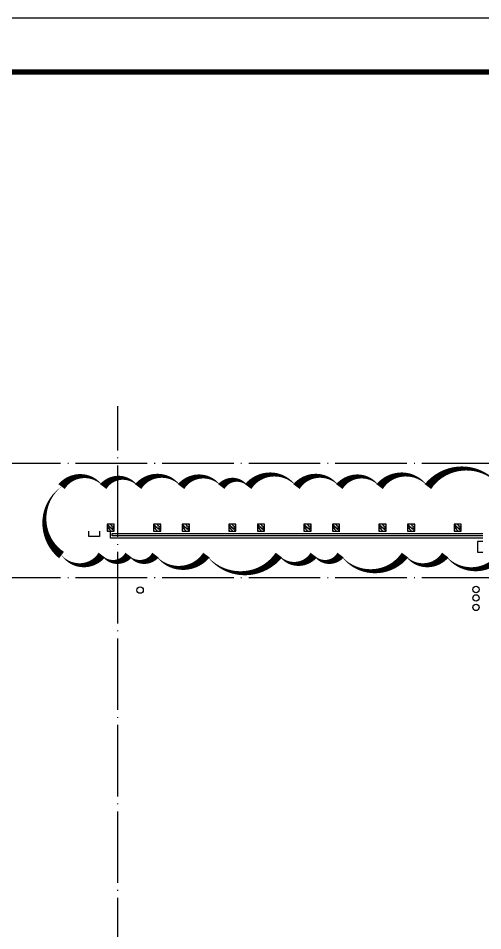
# Model space of a CAD drawing. Extents: x 6843040 to 15500510, y -6507076 to -4940511.
# Drawn here: x 8159718 to 8172700, y -5500383 to -5474851 of the extents above; entities that cross this region are included whole.
import ezdxf

# ---------------------------------------------------------------- set-up
doc = ezdxf.new("R2010")
doc.units = 0
doc.header["$LTSCALE"] = 1000
doc.header["$MEASUREMENT"] = 0
doc.linetypes.add('DOTE', pattern=[2.42, 2, -0.2, 0.02, -0.2])
for name, color, linetype in [('COLUMN', 10, 'Continuous'), ('DOTE', 8, 'DOTE'), ('FLOOR', 9, 'Continuous'), ('plan-1', 40, 'Continuous'), ('PUB_HATCH', 8, 'Continuous'), ('PUB_TITLE', 4, 'Continuous'), ('RAIL', 163, 'Continuous'), ('S_SURFACE', 6, 'Continuous'), ('VPIPE-雨水', 4, 'Continuous'), ('建筑细线', 5, 'Continuous')]:
    doc.layers.add(name, color=color, linetype=linetype)
doc.layers.add('DIM_MODI', color=6, linetype='Continuous', plot=False)

# ---------------------------------------------------------------- blocks, each defined once
blk = doc.blocks.new('2GZ')
at = {"layer": 'PUB_HATCH'}
h = blk.add_hatch(dxfattribs=at)
h.set_pattern_fill('钢筋混凝土', color=256, scale=25, angle=90, style=0)
h.set_pattern_definition([(134.999998, (-1334675.3, 13692.64), (-44.194175, -44.194172), []), (140, (-1334675.3, 13692.64), (15.68804, 179.315045), [18.75, -206.25]), (85, (-1334675.3, 13692.64), (-188.048035, -34.68783), [15, -165]), (190.4514, (-1334674, 13707.58), (-172.35988, 144.62735), [15.93505, -175.28553]), (136.1842, (-1334725.3, 13692.64), (41.37976, 266.81026), [28.125, -309.375]), (186.6356, (-1334721.85, 13714.87), (-243.52946, 233.66568), [23.90257, -262.92825]), (81.1842, (-1334725.3, 13692.64), (-243.52964, 233.6655), [22.5, -247.5]), (111, (-1334712.8, 13717.64), (100.65473, 149.22676), [18.75, -206.25]), (56, (-1334712.8, 13717.64), (-181.28751, 60.82884), [15, -165]), (161.4514, (-1334704.41, 13730.07), (-80.63262, 210.05566), [15.93505, -175.28553]), (127.499998, (-1334675.3, 13692.64), (-83.223463, 3.039967), [0, -163, 0, -167.5, 0, -165.625]), (97.499998, (-1334675.3, 13692.64), (-98.602926, 65.767388), [0, -95.5, 0, -159.25, 0, -63.125]), (57.499998, (-1334675.3, 13636.89), (5.638722, 133.455609), [0, -62.5, 0, -195, 0, -258.75]), (47.499998, (-1334675.3, 13611.89), (-25.02624, 145.796543), [0, -81.25, 0, -129.5, 0, -183.75])])
edge = h.paths.add_edge_path()
edge.add_line((-1028259, 281174), (-1028459, 281174))
edge.add_line((-1028259, 281174), (-1028259, 281374))
edge.add_line((-1028259, 281374), (-1028459, 281374))
edge.add_line((-1028459, 281374), (-1028459, 281174))
h = blk.add_hatch(dxfattribs=at)
h.set_pattern_fill('钢筋混凝土', color=256, scale=25, angle=90, style=0)
h.set_pattern_definition([(134.999998, (-1333375.3, 13692.64), (-44.194175, -44.194172), []), (140, (-1333375.3, 13692.64), (15.68804, 179.315045), [18.75, -206.25]), (85, (-1333375.3, 13692.64), (-188.048035, -34.68783), [15, -165]), (190.4514, (-1333374, 13707.58), (-172.35988, 144.62735), [15.93505, -175.28553]), (136.1842, (-1333425.3, 13692.64), (41.37976, 266.81026), [28.125, -309.375]), (186.6356, (-1333421.85, 13714.87), (-243.52946, 233.66568), [23.90257, -262.92825]), (81.1842, (-1333425.3, 13692.64), (-243.52964, 233.6655), [22.5, -247.5]), (111, (-1333412.8, 13717.64), (100.65473, 149.22676), [18.75, -206.25]), (56, (-1333412.8, 13717.64), (-181.28751, 60.82884), [15, -165]), (161.4514, (-1333404.41, 13730.07), (-80.63262, 210.05566), [15.93505, -175.28553]), (127.499998, (-1333375.3, 13692.64), (-83.223463, 3.039967), [0, -163, 0, -167.5, 0, -165.625]), (97.499998, (-1333375.3, 13692.64), (-98.602926, 65.767388), [0, -95.5, 0, -159.25, 0, -63.125]), (57.499998, (-1333375.3, 13636.89), (5.638722, 133.455609), [0, -62.5, 0, -195, 0, -258.75]), (47.499998, (-1333375.3, 13611.89), (-25.02624, 145.796543), [0, -81.25, 0, -129.5, 0, -183.75])])
edge = h.paths.add_edge_path()
edge.add_line((-1026959, 281174), (-1027159, 281174))
edge.add_line((-1026959, 281174), (-1026959, 281374))
edge.add_line((-1026959, 281374), (-1027159, 281374))
edge.add_line((-1027159, 281374), (-1027159, 281174))
h = blk.add_hatch(dxfattribs=at)
h.set_pattern_fill('钢筋混凝土', color=256, scale=25, angle=90, style=0)
h.set_pattern_definition([(134.999998, (-1332575.3, 13692.64), (-44.194175, -44.194172), []), (140, (-1332575.3, 13692.64), (15.68804, 179.315045), [18.75, -206.25]), (85, (-1332575.3, 13692.64), (-188.048035, -34.68783), [15, -165]), (190.4514, (-1332574, 13707.58), (-172.35988, 144.62735), [15.93505, -175.28553]), (136.1842, (-1332625.3, 13692.64), (41.37976, 266.81026), [28.125, -309.375]), (186.6356, (-1332621.85, 13714.87), (-243.52946, 233.66568), [23.90257, -262.92825]), (81.1842, (-1332625.3, 13692.64), (-243.52964, 233.6655), [22.5, -247.5]), (111, (-1332612.8, 13717.64), (100.65473, 149.22676), [18.75, -206.25]), (56, (-1332612.8, 13717.64), (-181.28751, 60.82884), [15, -165]), (161.4514, (-1332604.41, 13730.07), (-80.63262, 210.05566), [15.93505, -175.28553]), (127.499998, (-1332575.3, 13692.64), (-83.223463, 3.039967), [0, -163, 0, -167.5, 0, -165.625]), (97.499998, (-1332575.3, 13692.64), (-98.602926, 65.767388), [0, -95.5, 0, -159.25, 0, -63.125]), (57.499998, (-1332575.3, 13636.89), (5.638722, 133.455609), [0, -62.5, 0, -195, 0, -258.75]), (47.499998, (-1332575.3, 13611.89), (-25.02624, 145.796543), [0, -81.25, 0, -129.5, 0, -183.75])])
edge = h.paths.add_edge_path()
edge.add_line((-1026159, 281174), (-1026359, 281174))
edge.add_line((-1026159, 281174), (-1026159, 281374))
edge.add_line((-1026159, 281374), (-1026359, 281374))
edge.add_line((-1026359, 281374), (-1026359, 281174))
h = blk.add_hatch(dxfattribs=at)
h.set_pattern_fill('钢筋混凝土', color=256, scale=25, angle=90, style=0)
h.set_pattern_definition([(134.999998, (-1331275.3, 13692.64), (-44.194175, -44.194172), []), (140, (-1331275.3, 13692.64), (15.68804, 179.315045), [18.75, -206.25]), (85, (-1331275.3, 13692.64), (-188.048035, -34.68783), [15, -165]), (190.4514, (-1331274, 13707.58), (-172.35988, 144.62735), [15.93505, -175.28553]), (136.1842, (-1331325.3, 13692.64), (41.37976, 266.81026), [28.125, -309.375]), (186.6356, (-1331321.85, 13714.87), (-243.52946, 233.66568), [23.90257, -262.92825]), (81.1842, (-1331325.3, 13692.64), (-243.52964, 233.6655), [22.5, -247.5]), (111, (-1331312.8, 13717.64), (100.65473, 149.22676), [18.75, -206.25]), (56, (-1331312.8, 13717.64), (-181.28751, 60.82884), [15, -165]), (161.4514, (-1331304.41, 13730.07), (-80.63262, 210.05566), [15.93505, -175.28553]), (127.499998, (-1331275.3, 13692.64), (-83.223463, 3.039967), [0, -163, 0, -167.5, 0, -165.625]), (97.499998, (-1331275.3, 13692.64), (-98.602926, 65.767388), [0, -95.5, 0, -159.25, 0, -63.125]), (57.499998, (-1331275.3, 13636.89), (5.638722, 133.455609), [0, -62.5, 0, -195, 0, -258.75]), (47.499998, (-1331275.3, 13611.89), (-25.02624, 145.796543), [0, -81.25, 0, -129.5, 0, -183.75])])
edge = h.paths.add_edge_path()
edge.add_line((-1024859, 281174), (-1025059, 281174))
edge.add_line((-1024859, 281174), (-1024859, 281374))
edge.add_line((-1024859, 281374), (-1025059, 281374))
edge.add_line((-1025059, 281374), (-1025059, 281174))
h = blk.add_hatch(dxfattribs=at)
h.set_pattern_fill('钢筋混凝土', color=256, scale=25, angle=90, style=0)
h.set_pattern_definition([(134.999998, (-1330475.3, 13692.64), (-44.194175, -44.194172), []), (140, (-1330475.3, 13692.64), (15.68804, 179.315045), [18.75, -206.25]), (85, (-1330475.3, 13692.64), (-188.048035, -34.68783), [15, -165]), (190.4514, (-1330474, 13707.58), (-172.35988, 144.62735), [15.93505, -175.28553]), (136.1842, (-1330525.3, 13692.64), (41.37976, 266.81026), [28.125, -309.375]), (186.6356, (-1330521.85, 13714.87), (-243.52946, 233.66568), [23.90257, -262.92825]), (81.1842, (-1330525.3, 13692.64), (-243.52964, 233.6655), [22.5, -247.5]), (111, (-1330512.8, 13717.64), (100.65473, 149.22676), [18.75, -206.25]), (56, (-1330512.8, 13717.64), (-181.28751, 60.82884), [15, -165]), (161.4514, (-1330504.41, 13730.07), (-80.63262, 210.05566), [15.93505, -175.28553]), (127.499998, (-1330475.3, 13692.64), (-83.223463, 3.039967), [0, -163, 0, -167.5, 0, -165.625]), (97.499998, (-1330475.3, 13692.64), (-98.602926, 65.767388), [0, -95.5, 0, -159.25, 0, -63.125]), (57.499998, (-1330475.3, 13636.89), (5.638722, 133.455609), [0, -62.5, 0, -195, 0, -258.75]), (47.499998, (-1330475.3, 13611.89), (-25.02624, 145.796543), [0, -81.25, 0, -129.5, 0, -183.75])])
edge = h.paths.add_edge_path()
edge.add_line((-1024059, 281174), (-1024259, 281174))
edge.add_line((-1024059, 281174), (-1024059, 281374))
edge.add_line((-1024059, 281374), (-1024259, 281374))
edge.add_line((-1024259, 281374), (-1024259, 281174))
h = blk.add_hatch(dxfattribs=at)
h.set_pattern_fill('钢筋混凝土', color=256, scale=25, angle=90, style=0)
h.set_pattern_definition([(134.999998, (-1329175.3, 13692.64), (-44.194175, -44.194172), []), (140, (-1329175.3, 13692.64), (15.68804, 179.315045), [18.75, -206.25]), (85, (-1329175.3, 13692.64), (-188.048035, -34.68783), [15, -165]), (190.4514, (-1329174, 13707.58), (-172.35988, 144.62735), [15.93505, -175.28553]), (136.1842, (-1329225.3, 13692.64), (41.37976, 266.81026), [28.125, -309.375]), (186.6356, (-1329221.85, 13714.87), (-243.52946, 233.66568), [23.90257, -262.92825]), (81.1842, (-1329225.3, 13692.64), (-243.52964, 233.6655), [22.5, -247.5]), (111, (-1329212.8, 13717.64), (100.65473, 149.22676), [18.75, -206.25]), (56, (-1329212.8, 13717.64), (-181.28751, 60.82884), [15, -165]), (161.4514, (-1329204.41, 13730.07), (-80.63262, 210.05566), [15.93505, -175.28553]), (127.499998, (-1329175.3, 13692.64), (-83.223463, 3.039967), [0, -163, 0, -167.5, 0, -165.625]), (97.499998, (-1329175.3, 13692.64), (-98.602926, 65.767388), [0, -95.5, 0, -159.25, 0, -63.125]), (57.499998, (-1329175.3, 13636.89), (5.638722, 133.455609), [0, -62.5, 0, -195, 0, -258.75]), (47.499998, (-1329175.3, 13611.89), (-25.02624, 145.796543), [0, -81.25, 0, -129.5, 0, -183.75])])
edge = h.paths.add_edge_path()
edge.add_line((-1022759, 281174), (-1022959, 281174))
edge.add_line((-1022759, 281174), (-1022759, 281374))
edge.add_line((-1022759, 281374), (-1022959, 281374))
edge.add_line((-1022959, 281374), (-1022959, 281174))
h = blk.add_hatch(dxfattribs=at)
h.set_pattern_fill('钢筋混凝土', color=256, scale=25, angle=90, style=0)
h.set_pattern_definition([(134.999998, (-1328375.3, 13692.64), (-44.194175, -44.194172), []), (140, (-1328375.3, 13692.64), (15.68804, 179.315045), [18.75, -206.25]), (85, (-1328375.3, 13692.64), (-188.048035, -34.68783), [15, -165]), (190.4514, (-1328374, 13707.58), (-172.35988, 144.62735), [15.93505, -175.28553]), (136.1842, (-1328425.3, 13692.64), (41.37976, 266.81026), [28.125, -309.375]), (186.6356, (-1328421.85, 13714.87), (-243.52946, 233.66568), [23.90257, -262.92825]), (81.1842, (-1328425.3, 13692.64), (-243.52964, 233.6655), [22.5, -247.5]), (111, (-1328412.8, 13717.64), (100.65473, 149.22676), [18.75, -206.25]), (56, (-1328412.8, 13717.64), (-181.28751, 60.82884), [15, -165]), (161.4514, (-1328404.41, 13730.07), (-80.63262, 210.05566), [15.93505, -175.28553]), (127.499998, (-1328375.3, 13692.64), (-83.223463, 3.039967), [0, -163, 0, -167.5, 0, -165.625]), (97.499998, (-1328375.3, 13692.64), (-98.602926, 65.767388), [0, -95.5, 0, -159.25, 0, -63.125]), (57.499998, (-1328375.3, 13636.89), (5.638722, 133.455609), [0, -62.5, 0, -195, 0, -258.75]), (47.499998, (-1328375.3, 13611.89), (-25.02624, 145.796543), [0, -81.25, 0, -129.5, 0, -183.75])])
edge = h.paths.add_edge_path()
edge.add_line((-1021959, 281174), (-1022159, 281174))
edge.add_line((-1021959, 281174), (-1021959, 281374))
edge.add_line((-1021959, 281374), (-1022159, 281374))
edge.add_line((-1022159, 281374), (-1022159, 281174))
h = blk.add_hatch(dxfattribs=at)
h.set_pattern_fill('钢筋混凝土', color=256, scale=25, angle=90, style=0)
h.set_pattern_definition([(134.999998, (-1327075.3, 13692.64), (-44.194175, -44.194172), []), (140, (-1327075.3, 13692.64), (15.68804, 179.315045), [18.75, -206.25]), (85, (-1327075.3, 13692.64), (-188.048035, -34.68783), [15, -165]), (190.4514, (-1327074, 13707.58), (-172.35988, 144.62735), [15.93505, -175.28553]), (136.1842, (-1327125.3, 13692.64), (41.37976, 266.81026), [28.125, -309.375]), (186.6356, (-1327121.85, 13714.87), (-243.52946, 233.66568), [23.90257, -262.92825]), (81.1842, (-1327125.3, 13692.64), (-243.52964, 233.6655), [22.5, -247.5]), (111, (-1327112.8, 13717.64), (100.65473, 149.22676), [18.75, -206.25]), (56, (-1327112.8, 13717.64), (-181.28751, 60.82884), [15, -165]), (161.4514, (-1327104.41, 13730.07), (-80.63262, 210.05566), [15.93505, -175.28553]), (127.499998, (-1327075.3, 13692.64), (-83.223463, 3.039967), [0, -163, 0, -167.5, 0, -165.625]), (97.499998, (-1327075.3, 13692.64), (-98.602926, 65.767388), [0, -95.5, 0, -159.25, 0, -63.125]), (57.499998, (-1327075.3, 13636.89), (5.638722, 133.455609), [0, -62.5, 0, -195, 0, -258.75]), (47.499998, (-1327075.3, 13611.89), (-25.02624, 145.796543), [0, -81.25, 0, -129.5, 0, -183.75])])
edge = h.paths.add_edge_path()
edge.add_line((-1020659, 281174), (-1020859, 281174))
edge.add_line((-1020659, 281174), (-1020659, 281374))
edge.add_line((-1020659, 281374), (-1020859, 281374))
edge.add_line((-1020859, 281374), (-1020859, 281174))
h = blk.add_hatch(dxfattribs=at)
h.set_pattern_fill('钢筋混凝土', color=256, scale=25, angle=90, style=0)
h.set_pattern_definition([(134.999998, (-1326275.3, 13692.64), (-44.194175, -44.194172), []), (140, (-1326275.3, 13692.64), (15.68804, 179.315045), [18.75, -206.25]), (85, (-1326275.3, 13692.64), (-188.048035, -34.68783), [15, -165]), (190.4514, (-1326274, 13707.58), (-172.35988, 144.62735), [15.93505, -175.28553]), (136.1842, (-1326325.3, 13692.64), (41.37976, 266.81026), [28.125, -309.375]), (186.6356, (-1326321.85, 13714.87), (-243.52946, 233.66568), [23.90257, -262.92825]), (81.1842, (-1326325.3, 13692.64), (-243.52964, 233.6655), [22.5, -247.5]), (111, (-1326312.8, 13717.64), (100.65473, 149.22676), [18.75, -206.25]), (56, (-1326312.8, 13717.64), (-181.28751, 60.82884), [15, -165]), (161.4514, (-1326304.41, 13730.07), (-80.63262, 210.05566), [15.93505, -175.28553]), (127.499998, (-1326275.3, 13692.64), (-83.223463, 3.039967), [0, -163, 0, -167.5, 0, -165.625]), (97.499998, (-1326275.3, 13692.64), (-98.602926, 65.767388), [0, -95.5, 0, -159.25, 0, -63.125]), (57.499998, (-1326275.3, 13636.89), (5.638722, 133.455609), [0, -62.5, 0, -195, 0, -258.75]), (47.499998, (-1326275.3, 13611.89), (-25.02624, 145.796543), [0, -81.25, 0, -129.5, 0, -183.75])])
edge = h.paths.add_edge_path()
edge.add_line((-1019859, 281174), (-1020059, 281174))
edge.add_line((-1019859, 281174), (-1019859, 281374))
edge.add_line((-1019859, 281374), (-1020059, 281374))
edge.add_line((-1020059, 281374), (-1020059, 281174))
h = blk.add_hatch(dxfattribs=at)
h.set_pattern_fill('钢筋混凝土', color=256, scale=25, angle=90, style=0)
h.set_pattern_definition([(134.999998, (-1324975.3, 13692.64), (-44.194175, -44.194172), []), (140, (-1324975.3, 13692.64), (15.68804, 179.315045), [18.75, -206.25]), (85, (-1324975.3, 13692.64), (-188.048035, -34.68783), [15, -165]), (190.4514, (-1324974, 13707.58), (-172.35988, 144.62735), [15.93505, -175.28553]), (136.1842, (-1325025.3, 13692.64), (41.37976, 266.81026), [28.125, -309.375]), (186.6356, (-1325021.85, 13714.87), (-243.52946, 233.66568), [23.90257, -262.92825]), (81.1842, (-1325025.3, 13692.64), (-243.52964, 233.6655), [22.5, -247.5]), (111, (-1325012.8, 13717.64), (100.65473, 149.22676), [18.75, -206.25]), (56, (-1325012.8, 13717.64), (-181.28751, 60.82884), [15, -165]), (161.4514, (-1325004.41, 13730.07), (-80.63262, 210.05566), [15.93505, -175.28553]), (127.499998, (-1324975.3, 13692.64), (-83.223463, 3.039967), [0, -163, 0, -167.5, 0, -165.625]), (97.499998, (-1324975.3, 13692.64), (-98.602926, 65.767388), [0, -95.5, 0, -159.25, 0, -63.125]), (57.499998, (-1324975.3, 13636.89), (5.638722, 133.455609), [0, -62.5, 0, -195, 0, -258.75]), (47.499998, (-1324975.3, 13611.89), (-25.02624, 145.796543), [0, -81.25, 0, -129.5, 0, -183.75])])
edge = h.paths.add_edge_path()
edge.add_line((-1018559, 281174), (-1018759, 281174))
edge.add_line((-1018559, 281174), (-1018559, 281374))
edge.add_line((-1018559, 281374), (-1018759, 281374))
edge.add_line((-1018759, 281374), (-1018759, 281174))
at = {"layer": 'COLUMN'}
for points in [[(-1028459, 281174), (-1028259, 281174), (-1028259, 281374), (-1028459, 281374)], [(-1027159, 281174), (-1026959, 281174), (-1026959, 281374), (-1027159, 281374)], [(-1026359, 281174), (-1026159, 281174), (-1026159, 281374), (-1026359, 281374)], [(-1025059, 281174), (-1024859, 281174), (-1024859, 281374), (-1025059, 281374)], [(-1024259, 281174), (-1024059, 281174), (-1024059, 281374), (-1024259, 281374)], [(-1022959, 281174), (-1022759, 281174), (-1022759, 281374), (-1022959, 281374)], [(-1022159, 281174), (-1021959, 281174), (-1021959, 281374), (-1022159, 281374)], [(-1020859, 281174), (-1020659, 281174), (-1020659, 281374), (-1020859, 281374)], [(-1020059, 281174), (-1019859, 281174), (-1019859, 281374), (-1020059, 281374)], [(-1018759, 281174), (-1018559, 281174), (-1018559, 281374), (-1018759, 281374)]]:
    blk.add_lwpolyline(points, close=True, dxfattribs=at)
blk = doc.blocks.new('二层排水消防0922')
at = {"layer": 'VPIPE-雨水'}
for centre in [(8163123, -5490851), (8172512, -5490835), (8172512, -5491071), (8172512, -5491335)]:
    blk.add_circle(centre, 90, dxfattribs=at)

msp = doc.modelspace()

# ---------------------------------------------------------------- linework, layer by layer
at = {"layer": 'DIM_MODI', "color": 2}
msp.add_lwpolyline([(8173192.7, -5487955.4, 0, 225, 0.5), (8171167.7, -5487955.4, 0, 225, 0.5), (8169817.7, -5487955.4, 0, 225, 0.5), (8168692.7, -5487955.4, 0, 225, 0.5), (8167492.7, -5487955.4, 0, 225, 0.5), (8166142.7, -5487955.4, 0, 225, 0.5), (8165392.7, -5487955.4, 0, 225, 0.5), (8164267.7, -5487955.4, 0, 225, 0.5), (8163067.7, -5487955.4, 0, 225, 0.5), (8162092.7, -5487955.4, 0, 225, 0.5), (8160927, -5487955.4, 0, 225, 0.5), (8160927, -5489872.5, 0, 225, 0.5), (8162052, -5489872.5, 0, 225, 0.5), (8162802, -5489872.5, 0, 225, 0.5), (8163552, -5489872.5, 0, 225, 0.5), (8164977, -5489872.5, 0, 225, 0.5), (8167002, -5489872.5, 0, 225, 0.5), (8167977, -5489872.5, 0, 225, 0.5), (8168727, -5489872.5, 0, 225, 0.5), (8170527, -5489872.5, 0, 225, 0.5), (8171652, -5489872.5, 0, 225, 0.5), (8173227, -5489872.5, 0, 225, 0.5)], format="xyseb", dxfattribs=at)
at = {"layer": 'DOTE'}
for p, q in [((8162500, -5554702), (8162500, -5485702.5)), ((8050000, -5487302), (8185100, -5487302)), ((8050000, -5490502), (8185100, -5490502))]:
    msp.add_line(p, q, dxfattribs=at)
at = {"layer": 'FLOOR'}
msp.add_lwpolyline([(8172700, -5489402), (8162300, -5489402), (8162300, -5489202)], dxfattribs=at)
at = {"layer": 'PUB_TITLE'}
msp.add_lwpolyline([(8031580.2, -5601001.4), (8209930.2, -5601001.4), (8209930.2, -5474851.4), (8031580.2, -5474851.4)], close=True, dxfattribs=at)
at = {"layer": 'PUB_TITLE', "const_width": 150}
msp.add_lwpolyline([(8035330.2, -5599501.4), (8208430.2, -5599501.4), (8208430.2, -5476351.4), (8035330.2, -5476351.4)], close=True, dxfattribs=at)
at = {"layer": 'RAIL'}
msp.add_lwpolyline([(8172700, -5489332), (8162340, -5489332), (8162340, -5489272), (8172700, -5489272)], dxfattribs=at)
at = {"layer": 'S_SURFACE'}
for points in [[(8161985.5, -5489202), (8161985.5, -5489352), (8161685.5, -5489352), (8161685.5, -5489202)], [(8172700, -5489488.6), (8172550, -5489488.6), (8172550, -5489788.6), (8172700, -5489788.6)]]:
    msp.add_lwpolyline(points, dxfattribs=at)

# ---------------------------------------------------------------- block references
at = {"layer": 'plan-1'}
msp.add_blockref('二层排水消防0922', (0, 0), dxfattribs=at)
at = {"layer": '建筑细线'}
msp.add_blockref('2GZ', (9190659, -5770376.2), dxfattribs=at)

doc.saveas('drawing.dxf')
